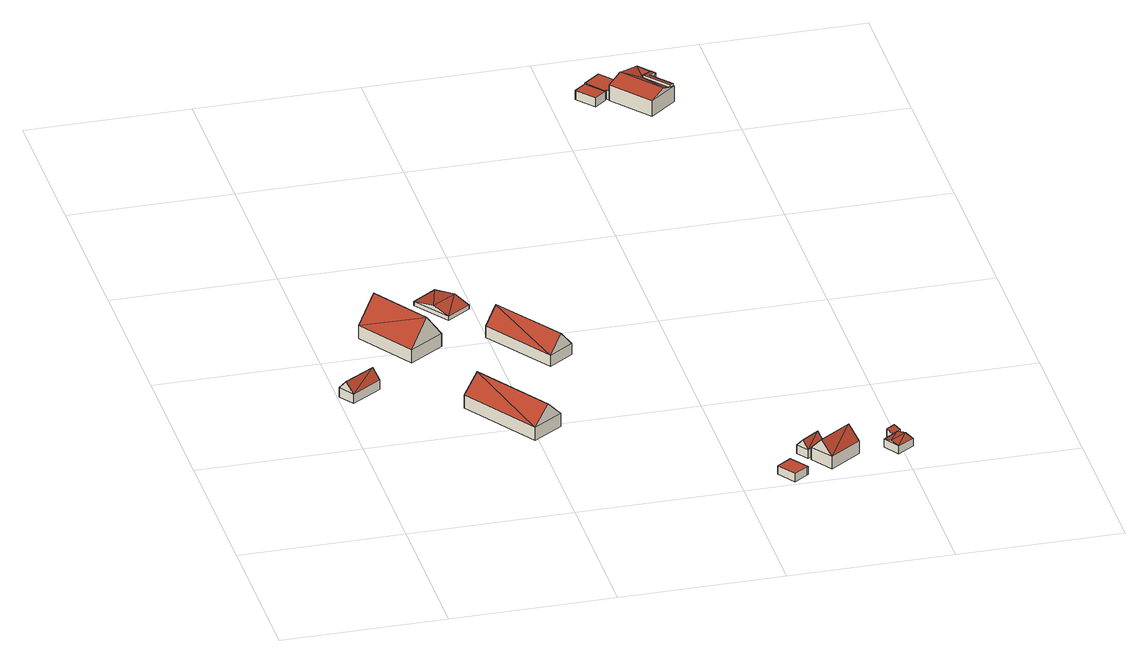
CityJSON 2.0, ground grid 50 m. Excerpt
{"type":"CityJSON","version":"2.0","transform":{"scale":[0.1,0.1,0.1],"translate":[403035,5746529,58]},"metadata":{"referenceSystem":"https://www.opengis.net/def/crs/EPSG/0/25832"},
"CityObjects":{
"building1":{"type":"Building","attributes":{"Gemeindeschluessel":"05515000","Geometrietyp2DReferenz":"3000","function":"31001_2700","roofType":"3100","measuredHeight":6.25},"geometry":[{"type":"Solid","lod":"2","boundaries":[[[[0,1,2,3]],[[4,5,1,0]],[[6,7,5,4]],[[3,2,7,6]],[[0,8,4]],[[6,9,3]],[[9,8,0]],[[0,3,9]],[[6,4,8]],[[8,9,6]],[[1,5,7,2]]]],"semantics":{"surfaces":[{"type":"WallSurface"},{"type":"RoofSurface"},{"type":"GroundSurface"}],"values":[[0,0,0,0,0,0,1,1,1,1,2]]}}]},
"building2":{"type":"Building","attributes":{"Gemeindeschluessel":"05515000","Geometrietyp2DReferenz":"3000","function":"31001_1000","roofType":"3100","measuredHeight":12.36},"address":[{"country":"Germany","locality":"Münster","thoroughfareNumber":"180","thoroughfareName":"Ottmarsbocholter Straße"}],"geometry":[{"type":"Solid","lod":"2","boundaries":[[[[10,11,12,13]],[[14,15,11,10]],[[16,17,15,14]],[[13,12,17,16]],[[10,18,14]],[[16,19,13]],[[19,18,10]],[[10,13,19]],[[16,14,18]],[[18,19,16]],[[11,15,17,12]]]],"semantics":{"surfaces":[{"type":"WallSurface"},{"type":"RoofSurface"},{"type":"GroundSurface"}],"values":[[0,0,0,0,0,0,1,1,1,1,2]]}}]},
"building3":{"type":"Building","attributes":{"Gemeindeschluessel":"05515000","Geometrietyp2DReferenz":"3000","function":"31001_2700","roofType":"3100","measuredHeight":9.65},"geometry":[{"type":"Solid","lod":"2","boundaries":[[[[20,21,22,23]],[[24,25,21,20]],[[26,27,25,24]],[[23,22,27,26]],[[20,28,24]],[[26,29,23]],[[28,20,23]],[[23,29,28]],[[24,28,29]],[[29,26,24]],[[21,25,27,22]]]],"semantics":{"surfaces":[{"type":"WallSurface"},{"type":"RoofSurface"},{"type":"GroundSurface"}],"values":[[0,0,0,0,0,0,1,1,1,1,2]]}}]},
"building4":{"type":"Building","attributes":{"Gemeindeschluessel":"05515000","Geometrietyp2DReferenz":"3000","function":"31001_2700","roofType":"3100","measuredHeight":2.93},"geometry":[{"type":"Solid","lod":"2","boundaries":[[[[30,31,32,33]],[[34,35,31,30]],[[36,37,35,34]],[[33,32,37,36]],[[30,38,34]],[[36,39,33]],[[39,38,30]],[[30,33,39]],[[36,34,38]],[[38,39,36]],[[31,35,37,32]]]],"semantics":{"surfaces":[{"type":"WallSurface"},{"type":"RoofSurface"},{"type":"GroundSurface"}],"values":[[0,0,0,0,0,0,1,1,1,1,2]]}}]},
"building5":{"type":"Building","attributes":{"Gemeindeschluessel":"05515000","Geometrietyp2DReferenz":"3000","function":"31001_2700","roofType":"3100","measuredHeight":9.01},"geometry":[{"type":"Solid","lod":"2","boundaries":[[[[40,41,42,43]],[[44,45,41,40]],[[46,47,45,44]],[[43,42,47,46]],[[40,48,44]],[[46,49,43]],[[48,40,43]],[[43,49,48]],[[44,48,49]],[[49,46,44]],[[41,45,47,42]]]],"semantics":{"surfaces":[{"type":"WallSurface"},{"type":"RoofSurface"},{"type":"GroundSurface"}],"values":[[0,0,0,0,0,0,1,1,1,1,2]]}}]},
"building6":{"type":"Building","attributes":{"Gemeindeschluessel":"05515000","Geometrietyp2DReferenz":"3000","function":"31001_2460","roofType":"1000","measuredHeight":2.68},"geometry":[{"type":"Solid","lod":"2","boundaries":[[[[50,51,52,53]],[[54,55,51,50]],[[56,57,55,54]],[[58,59,57,56]],[[53,52,59,58]],[[56,54,50,53,58]],[[51,55,57,59,52]]]],"semantics":{"surfaces":[{"type":"WallSurface"},{"type":"RoofSurface"},{"type":"GroundSurface"}],"values":[[0,0,0,0,0,1,2]]}}]},
"building7":{"type":"Building","attributes":{"Gemeindeschluessel":"05515000","Geometrietyp2DReferenz":"3000","function":"31001_2460","roofType":"3100","measuredHeight":5.3},"geometry":[{"type":"Solid","lod":"2","boundaries":[[[[60,61,62,63]],[[64,65,61,60]],[[66,67,65,64]],[[63,62,67,66]],[[60,68,64]],[[66,69,63]],[[60,63,69]],[[69,68,60]],[[68,69,66]],[[66,64,68]],[[61,65,67,62]]]],"semantics":{"surfaces":[{"type":"WallSurface"},{"type":"RoofSurface"},{"type":"GroundSurface"}],"values":[[0,0,0,0,0,0,1,1,1,1,2]]}}]},
"building8":{"type":"Building","attributes":{"Gemeindeschluessel":"05515000","Geometrietyp2DReferenz":"3000","function":"31001_1000","roofType":"3100","measuredHeight":8.36},"address":[{"country":"Germany","locality":"Münster","thoroughfareNumber":"177","thoroughfareName":"Ottmarsbocholter Straße"}],"geometry":[{"type":"Solid","lod":"2","boundaries":[[[[70,71,72,73]],[[74,75,71,70]],[[76,77,75,74]],[[73,72,77,76]],[[70,78,74]],[[76,79,73]],[[70,73,79]],[[79,78,70]],[[78,79,76]],[[76,74,78]],[[71,75,77,72]]]],"semantics":{"surfaces":[{"type":"WallSurface"},{"type":"RoofSurface"},{"type":"GroundSurface"}],"values":[[0,0,0,0,0,0,1,1,1,1,2]]}}]},
"building9":{"type":"Building","attributes":{"Gemeindeschluessel":"05515000","Geometrietyp2DReferenz":"3000","function":"31001_2460","roofType":"3100","measuredHeight":3.29},"geometry":[{"type":"Solid","lod":"2","boundaries":[[[[80,81,82,83]],[[84,85,81,80]],[[86,87,85,84]],[[83,82,87,86]],[[80,88,84]],[[86,89,83]],[[80,83,89]],[[89,88,80]],[[88,89,86]],[[86,84,88]],[[81,85,87,82]]]],"semantics":{"surfaces":[{"type":"WallSurface"},{"type":"RoofSurface"},{"type":"GroundSurface"}],"values":[[0,0,0,0,0,0,1,1,1,1,2]]}}]},
"building10":{"type":"Building","attributes":{"Gemeindeschluessel":"05515000","Geometrietyp2DReferenz":"3000","function":"31001_2700","roofType":"2100","measuredHeight":3.85},"geometry":[{"type":"Solid","lod":"2","boundaries":[[[[90,91,92,93]],[[94,95,91,90]],[[96,97,95,94]],[[93,92,97,96]],[[94,90,93,96]],[[91,95,97,92]]]],"semantics":{"surfaces":[{"type":"WallSurface"},{"type":"RoofSurface"},{"type":"GroundSurface"}],"values":[[0,0,0,0,1,2]]}}]},
"building11":{"type":"Building","attributes":{"Gemeindeschluessel":"05515000","Geometrietyp2DReferenz":"3000","function":"51009_1611","roofType":"1000","measuredHeight":3.03},"geometry":[{"type":"Solid","lod":"2","boundaries":[[[[98,99,100,101]],[[102,103,99,98]],[[104,105,103,102]],[[101,100,105,104]],[[102,98,101,104]],[[99,103,105,100]]]],"semantics":{"surfaces":[{"type":"WallSurface"},{"type":"RoofSurface"},{"type":"GroundSurface"}],"values":[[0,0,0,0,1,2]]}}]},
"building12":{"type":"Building","attributes":{"Gemeindeschluessel":"05515000","Geometrietyp2DReferenz":"3000","function":"31001_2460","roofType":"1000","measuredHeight":3.05},"geometry":[{"type":"Solid","lod":"2","boundaries":[[[[106,107,108,109]],[[110,111,107,106]],[[112,113,111,110]],[[114,115,113,112]],[[116,117,115,114]],[[109,108,117,116]],[[114,112,110,106,109,116]],[[107,111,113,115,117,108]]]],"semantics":{"surfaces":[{"type":"WallSurface"},{"type":"RoofSurface"},{"type":"GroundSurface"}],"values":[[0,0,0,0,0,0,1,2]]}}]},
"building13":{"type":"Building","attributes":{"Gemeindeschluessel":"05515000","Geometrietyp2DReferenz":"3000","function":"31001_1000","roofType":"5000","measuredHeight":6.82},"address":[{"country":"Germany","locality":"Münster","thoroughfareNumber":"170","thoroughfareName":"Ottmarsbocholter Straße"}],"geometry":[{"type":"Solid","lod":"2","boundaries":[[[[118,119,120,121]],[[122,123,119,118]],[[124,125,123,122]],[[126,127,125,124]],[[128,129,127,126]],[[130,131,129,128]],[[132,133,131,130]],[[134,135,133,132]],[[136,137,135,134]],[[138,139,137,136]],[[121,120,139,138]],[[138,136,140,141]],[[126,124,122]],[[126,122,118]],[[128,126,118]],[[142,141,128,118]],[[134,132,130]],[[140,134,130]],[[140,130,128]],[[141,140,128]],[[141,142,121,138]],[[142,118,121]],[[140,136,134]],[[119,123,125,127,129,131,133,135,137,139,120]]]],"semantics":{"surfaces":[{"type":"WallSurface"},{"type":"RoofSurface"},{"type":"GroundSurface"}],"values":[[0,0,0,0,0,0,0,0,0,0,0,1,1,1,1,1,1,1,1,1,0,0,0,2]]}}]},
"building14":{"type":"Building","attributes":{"Gemeindeschluessel":"05515000","Geometrietyp2DReferenz":"3000","function":"51009_1610","roofType":"2100","measuredHeight":5.64},"geometry":[{"type":"Solid","lod":"2","boundaries":[[[[143,144,145,146]],[[147,148,144,143]],[[149,150,148,147]],[[151,152,150,149]],[[153,154,152,151]],[[146,145,154,153]],[[151,149,147,143,146,153]],[[144,148,150,152,154,145]]]],"semantics":{"surfaces":[{"type":"WallSurface"},{"type":"RoofSurface"},{"type":"GroundSurface"}],"values":[[0,0,0,0,0,0,1,2]]}}]}
},
"vertices":[
[99,861,38],[99,861,7],[6,802,7],[6,802,38],[129,814,38],[129,814,7],[36,754,38],[36,754,7],[114,838,69],[21,778,69],
[140,1107,53],[140,1107,10],[254,933,10],[254,933,53],[246,1176,53],[246,1176,10],[359,1002,53],[359,1002,10],[193,1141,133],[307,968,133],
[580,482,51],[580,482,8],[429,711,8],[429,711,51],[489,421,51],[489,421,8],[337,651,51],[337,651,8],[535,452,105],[383,681,105],
[414,1300,23],[414,1300,10],[340,1250,10],[340,1250,23],[488,1191,23],[488,1191,10],[415,1142,23],[415,1142,10],[457,1237,39],[383,1188,39],
[710,868,46],[710,868,9],[570,1075,9],[570,1075,46],[635,818,46],[635,818,9],[495,1025,46],[495,1025,9],[672,843,99],[532,1050,99],
[1115,61,38],[1115,61,11],[1153,5,11],[1153,5,38],[1160,92,38],[1160,92,11],[1199,37,38],[1199,37,11],[1195,34,38],[1195,34,11],
[1221,124,39],[1221,124,11],[1276,163,11],[1276,163,39],[1196,160,39],[1196,160,11],[1251,199,39],[1251,199,11],[1209,142,64],[1264,181,64],
[1274,50,52],[1274,50,11],[1370,118,11],[1370,118,52],[1228,116,52],[1228,116,11],[1324,182,52],[1324,182,11],[1251,83,94],[1347,150,94],
[1479,86,37],[1479,86,11],[1530,119,11],[1530,119,37],[1448,135,37],[1448,135,11],[1498,170,37],[1498,170,11],[1463,111,44],[1514,144,44],
[1467,179,44],[1467,179,5],[1480,160,5],[1480,160,36],[1494,197,44],[1494,197,5],[1507,179,36],[1507,179,5],
[1112,2306,39],[1112,2306,9],[1077,2277,9],[1077,2277,39],[1158,2250,39],[1158,2250,9],[1123,2220,39],[1123,2220,9],
[1112,2306,41],[1112,2306,10],[1158,2250,10],[1158,2250,41],[1163,2348,41],[1163,2348,10],[1215,2285,41],[1215,2285,10],[1169,2247,41],[1169,2247,10],[1163,2254,41],[1163,2254,10],
[1274,2334,60],[1274,2334,9],[1215,2285,9],[1215,2285,60],[1316,2282,60],[1316,2282,9],[1313,2280,60],[1313,2280,9],[1304,2290,60],[1304,2290,9],[1273,2264,60],[1273,2264,9],[1335,2189,60],[1335,2189,9],[1346,2198,60],[1346,2198,9],[1349,2195,60],[1349,2195,9],[1267,2128,60],[1267,2128,9],[1169,2247,60],[1169,2247,9],[1309,2162,78],[1210,2281,78],[1215,2285,76],
[1304,2290,63],[1304,2290,13],[1273,2264,13],[1273,2264,69],[1313,2280,63],[1313,2280,13],[1293,2262,67],[1293,2262,13],[1346,2198,67],[1346,2198,13],[1335,2189,69],[1335,2189,13]
]}
